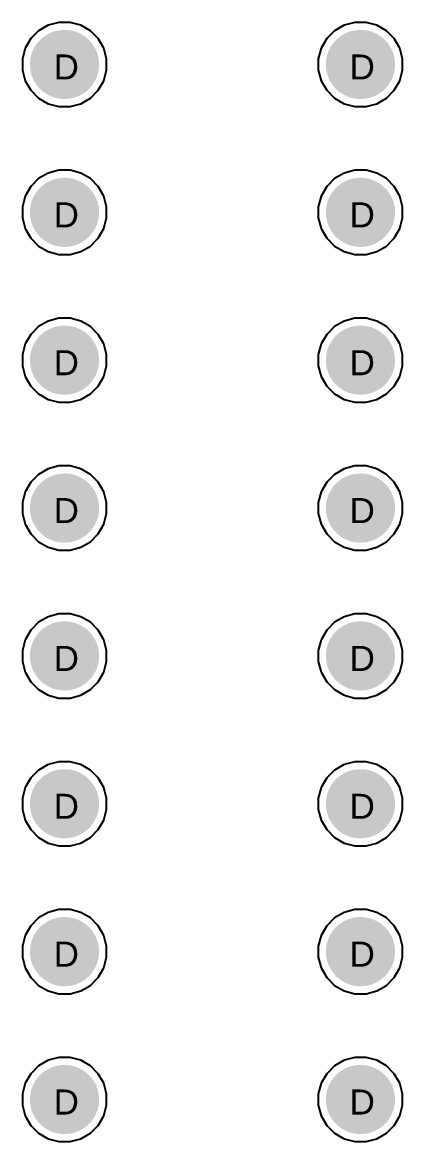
# Model space of a CAD drawing. Header units: inches. Extents: x 0 to 5379, y 0 to 5429.
# Drawn here: x 257.87 to 265.58, y 170.78 to 193.49 of the extents above; entities that cross this region are included whole.
import ezdxf

# ---------------------------------------------------------------- set-up
doc = ezdxf.new("R2010")
doc.units = ezdxf.units.IN
for name, color, linetype in [('Bottom Layer', 5, 'Continuous'), ('Bottom Solder', 6, 'Continuous'), ('Drill Drawing', 1, 'Continuous'), ('GND01', 16, 'Continuous'), ('GND02', 76, 'Continuous'), ('PWR', 156, 'Continuous'), ('SIG 01', 90, 'Continuous'), ('Top Layer', 1, 'Continuous'), ('Top Solder', 216, 'Continuous'), ('Via Holes', 16, 'Continuous')]:
    doc.layers.add(name, color=color, linetype=linetype)
doc.styles.add('Arial', font='', dxfattribs={"height": 0.2})
doc.styles.get('Arial').set_extended_font_data('Arial')

msp = doc.modelspace()

# ---------------------------------------------------------------- hatches: boundary and pattern name
at = {"layer": 'Bottom Layer'}
h = msp.add_hatch(color=5, dxfattribs=at)
edge = h.paths.add_edge_path()
edge.add_arc((258.727, 192.634), 0.6, 0, 360)
h = msp.add_hatch(color=5, dxfattribs=at)
edge = h.paths.add_edge_path()
edge.add_arc((264.727, 192.634), 0.6, 0, 360)
h = msp.add_hatch(color=5, dxfattribs=at)
edge = h.paths.add_edge_path()
edge.add_arc((258.727, 189.634), 0.6, 0, 360)
h = msp.add_hatch(color=5, dxfattribs=at)
edge = h.paths.add_edge_path()
edge.add_arc((264.727, 189.634), 0.6, 0, 360)
h = msp.add_hatch(color=5, dxfattribs=at)
edge = h.paths.add_edge_path()
edge.add_arc((258.727, 186.634), 0.6, 0, 360)
h = msp.add_hatch(color=5, dxfattribs=at)
edge = h.paths.add_edge_path()
edge.add_arc((264.727, 186.634), 0.6, 0, 360)
h = msp.add_hatch(color=5, dxfattribs=at)
edge = h.paths.add_edge_path()
edge.add_arc((258.727, 183.634), 0.6, 0, 360)
h = msp.add_hatch(color=5, dxfattribs=at)
edge = h.paths.add_edge_path()
edge.add_arc((264.727, 183.634), 0.6, 0, 360)
h = msp.add_hatch(color=5, dxfattribs=at)
edge = h.paths.add_edge_path()
edge.add_arc((258.727, 180.634), 0.6, 0, 360)
h = msp.add_hatch(color=5, dxfattribs=at)
edge = h.paths.add_edge_path()
edge.add_arc((264.727, 180.634), 0.6, 0, 360)
h = msp.add_hatch(color=5, dxfattribs=at)
edge = h.paths.add_edge_path()
edge.add_arc((258.727, 177.634), 0.6, 0, 360)
h = msp.add_hatch(color=5, dxfattribs=at)
edge = h.paths.add_edge_path()
edge.add_arc((264.727, 177.634), 0.6, 0, 360)
h = msp.add_hatch(color=5, dxfattribs=at)
edge = h.paths.add_edge_path()
edge.add_arc((258.727, 174.634), 0.6, 0, 360)
h = msp.add_hatch(color=5, dxfattribs=at)
edge = h.paths.add_edge_path()
edge.add_arc((264.727, 174.634), 0.6, 0, 360)
h = msp.add_hatch(color=5, dxfattribs=at)
edge = h.paths.add_edge_path()
edge.add_arc((258.727, 171.634), 0.6, 0, 360)
h = msp.add_hatch(color=5, dxfattribs=at)
edge = h.paths.add_edge_path()
edge.add_arc((264.727, 171.634), 0.6, 0, 360)
at = {"layer": 'Bottom Solder'}
h = msp.add_hatch(color=6, dxfattribs=at)
edge = h.paths.add_edge_path()
edge.add_arc((258.727, 192.634), 0.702, 0, 360)
h = msp.add_hatch(color=6, dxfattribs=at)
edge = h.paths.add_edge_path()
edge.add_arc((264.727, 192.634), 0.702, 0, 360)
h = msp.add_hatch(color=6, dxfattribs=at)
edge = h.paths.add_edge_path()
edge.add_arc((258.727, 189.634), 0.702, 0, 360)
h = msp.add_hatch(color=6, dxfattribs=at)
edge = h.paths.add_edge_path()
edge.add_arc((264.727, 189.634), 0.702, 0, 360)
h = msp.add_hatch(color=6, dxfattribs=at)
edge = h.paths.add_edge_path()
edge.add_arc((258.727, 186.634), 0.702, 0, 360)
h = msp.add_hatch(color=6, dxfattribs=at)
edge = h.paths.add_edge_path()
edge.add_arc((264.727, 186.634), 0.702, 0, 360)
h = msp.add_hatch(color=6, dxfattribs=at)
edge = h.paths.add_edge_path()
edge.add_arc((258.727, 183.634), 0.702, 0, 360)
h = msp.add_hatch(color=6, dxfattribs=at)
edge = h.paths.add_edge_path()
edge.add_arc((264.727, 183.634), 0.702, 0, 360)
h = msp.add_hatch(color=6, dxfattribs=at)
edge = h.paths.add_edge_path()
edge.add_arc((258.727, 180.634), 0.702, 0, 360)
h = msp.add_hatch(color=6, dxfattribs=at)
edge = h.paths.add_edge_path()
edge.add_arc((264.727, 180.634), 0.702, 0, 360)
h = msp.add_hatch(color=6, dxfattribs=at)
edge = h.paths.add_edge_path()
edge.add_arc((258.727, 177.634), 0.702, 0, 360)
h = msp.add_hatch(color=6, dxfattribs=at)
edge = h.paths.add_edge_path()
edge.add_arc((264.727, 177.634), 0.702, 0, 360)
h = msp.add_hatch(color=6, dxfattribs=at)
edge = h.paths.add_edge_path()
edge.add_arc((258.727, 174.634), 0.702, 0, 360)
h = msp.add_hatch(color=6, dxfattribs=at)
edge = h.paths.add_edge_path()
edge.add_arc((264.727, 174.634), 0.702, 0, 360)
h = msp.add_hatch(color=6, dxfattribs=at)
edge = h.paths.add_edge_path()
edge.add_arc((258.727, 171.634), 0.702, 0, 360)
h = msp.add_hatch(color=6, dxfattribs=at)
edge = h.paths.add_edge_path()
edge.add_arc((264.727, 171.634), 0.702, 0, 360)
at = {"layer": 'GND01'}
h = msp.add_hatch(color=16, dxfattribs=at)
edge = h.paths.add_edge_path()
edge.add_arc((258.727, 192.634), 0.6, 0, 360)
h = msp.add_hatch(color=16, dxfattribs=at)
edge = h.paths.add_edge_path()
edge.add_arc((264.727, 192.634), 0.6, 0, 360)
h = msp.add_hatch(color=16, dxfattribs=at)
edge = h.paths.add_edge_path()
edge.add_arc((258.727, 189.634), 0.6, 0, 360)
h = msp.add_hatch(color=16, dxfattribs=at)
edge = h.paths.add_edge_path()
edge.add_arc((264.727, 189.634), 0.6, 0, 360)
h = msp.add_hatch(color=16, dxfattribs=at)
edge = h.paths.add_edge_path()
edge.add_arc((258.727, 186.634), 0.6, 0, 360)
h = msp.add_hatch(color=16, dxfattribs=at)
edge = h.paths.add_edge_path()
edge.add_arc((264.727, 186.634), 0.6, 0, 360)
h = msp.add_hatch(color=16, dxfattribs=at)
edge = h.paths.add_edge_path()
edge.add_arc((258.727, 183.634), 0.6, 0, 360)
h = msp.add_hatch(color=16, dxfattribs=at)
edge = h.paths.add_edge_path()
edge.add_arc((264.727, 183.634), 0.6, 0, 360)
h = msp.add_hatch(color=16, dxfattribs=at)
edge = h.paths.add_edge_path()
edge.add_arc((258.727, 180.634), 0.6, 0, 360)
h = msp.add_hatch(color=16, dxfattribs=at)
edge = h.paths.add_edge_path()
edge.add_arc((264.727, 180.634), 0.6, 0, 360)
h = msp.add_hatch(color=16, dxfattribs=at)
edge = h.paths.add_edge_path()
edge.add_arc((258.727, 177.634), 0.6, 0, 360)
h = msp.add_hatch(color=16, dxfattribs=at)
edge = h.paths.add_edge_path()
edge.add_arc((264.727, 177.634), 0.6, 0, 360)
h = msp.add_hatch(color=16, dxfattribs=at)
edge = h.paths.add_edge_path()
edge.add_arc((258.727, 174.634), 0.6, 0, 360)
h = msp.add_hatch(color=16, dxfattribs=at)
edge = h.paths.add_edge_path()
edge.add_arc((264.727, 174.634), 0.6, 0, 360)
h = msp.add_hatch(color=16, dxfattribs=at)
edge = h.paths.add_edge_path()
edge.add_arc((258.727, 171.634), 0.6, 0, 360)
h = msp.add_hatch(color=16, dxfattribs=at)
edge = h.paths.add_edge_path()
edge.add_arc((264.727, 171.634), 0.6, 0, 360)
at = {"layer": 'GND02'}
h = msp.add_hatch(color=76, dxfattribs=at)
edge = h.paths.add_edge_path()
edge.add_arc((258.727, 192.634), 0.6, 0, 360)
h = msp.add_hatch(color=76, dxfattribs=at)
edge = h.paths.add_edge_path()
edge.add_arc((264.727, 192.634), 0.6, 0, 360)
h = msp.add_hatch(color=76, dxfattribs=at)
edge = h.paths.add_edge_path()
edge.add_arc((258.727, 189.634), 0.6, 0, 360)
h = msp.add_hatch(color=76, dxfattribs=at)
edge = h.paths.add_edge_path()
edge.add_arc((264.727, 189.634), 0.6, 0, 360)
h = msp.add_hatch(color=76, dxfattribs=at)
edge = h.paths.add_edge_path()
edge.add_arc((258.727, 186.634), 0.6, 0, 360)
h = msp.add_hatch(color=76, dxfattribs=at)
edge = h.paths.add_edge_path()
edge.add_arc((264.727, 186.634), 0.6, 0, 360)
h = msp.add_hatch(color=76, dxfattribs=at)
edge = h.paths.add_edge_path()
edge.add_arc((258.727, 183.634), 0.6, 0, 360)
h = msp.add_hatch(color=76, dxfattribs=at)
edge = h.paths.add_edge_path()
edge.add_arc((264.727, 183.634), 0.6, 0, 360)
h = msp.add_hatch(color=76, dxfattribs=at)
edge = h.paths.add_edge_path()
edge.add_arc((258.727, 180.634), 0.6, 0, 360)
h = msp.add_hatch(color=76, dxfattribs=at)
edge = h.paths.add_edge_path()
edge.add_arc((264.727, 180.634), 0.6, 0, 360)
h = msp.add_hatch(color=76, dxfattribs=at)
edge = h.paths.add_edge_path()
edge.add_arc((258.727, 177.634), 0.6, 0, 360)
h = msp.add_hatch(color=76, dxfattribs=at)
edge = h.paths.add_edge_path()
edge.add_arc((264.727, 177.634), 0.6, 0, 360)
h = msp.add_hatch(color=76, dxfattribs=at)
edge = h.paths.add_edge_path()
edge.add_arc((258.727, 174.634), 0.6, 0, 360)
h = msp.add_hatch(color=76, dxfattribs=at)
edge = h.paths.add_edge_path()
edge.add_arc((264.727, 174.634), 0.6, 0, 360)
h = msp.add_hatch(color=76, dxfattribs=at)
edge = h.paths.add_edge_path()
edge.add_arc((258.727, 171.634), 0.6, 0, 360)
h = msp.add_hatch(color=76, dxfattribs=at)
edge = h.paths.add_edge_path()
edge.add_arc((264.727, 171.634), 0.6, 0, 360)
at = {"layer": 'PWR'}
h = msp.add_hatch(color=156, dxfattribs=at)
edge = h.paths.add_edge_path()
edge.add_arc((258.727, 192.634), 0.6, 0, 360)
h = msp.add_hatch(color=156, dxfattribs=at)
edge = h.paths.add_edge_path()
edge.add_arc((264.727, 192.634), 0.6, 0, 360)
h = msp.add_hatch(color=156, dxfattribs=at)
edge = h.paths.add_edge_path()
edge.add_arc((258.727, 189.634), 0.6, 0, 360)
h = msp.add_hatch(color=156, dxfattribs=at)
edge = h.paths.add_edge_path()
edge.add_arc((264.727, 189.634), 0.6, 0, 360)
h = msp.add_hatch(color=156, dxfattribs=at)
edge = h.paths.add_edge_path()
edge.add_arc((258.727, 186.634), 0.6, 0, 360)
h = msp.add_hatch(color=156, dxfattribs=at)
edge = h.paths.add_edge_path()
edge.add_arc((264.727, 186.634), 0.6, 0, 360)
h = msp.add_hatch(color=156, dxfattribs=at)
edge = h.paths.add_edge_path()
edge.add_arc((258.727, 183.634), 0.6, 0, 360)
h = msp.add_hatch(color=156, dxfattribs=at)
edge = h.paths.add_edge_path()
edge.add_arc((264.727, 183.634), 0.6, 0, 360)
h = msp.add_hatch(color=156, dxfattribs=at)
edge = h.paths.add_edge_path()
edge.add_arc((258.727, 180.634), 0.6, 0, 360)
h = msp.add_hatch(color=156, dxfattribs=at)
edge = h.paths.add_edge_path()
edge.add_arc((264.727, 180.634), 0.6, 0, 360)
h = msp.add_hatch(color=156, dxfattribs=at)
edge = h.paths.add_edge_path()
edge.add_arc((258.727, 177.634), 0.6, 0, 360)
h = msp.add_hatch(color=156, dxfattribs=at)
edge = h.paths.add_edge_path()
edge.add_arc((264.727, 177.634), 0.6, 0, 360)
h = msp.add_hatch(color=156, dxfattribs=at)
edge = h.paths.add_edge_path()
edge.add_arc((258.727, 174.634), 0.6, 0, 360)
h = msp.add_hatch(color=156, dxfattribs=at)
edge = h.paths.add_edge_path()
edge.add_arc((264.727, 174.634), 0.6, 0, 360)
h = msp.add_hatch(color=156, dxfattribs=at)
edge = h.paths.add_edge_path()
edge.add_arc((258.727, 171.634), 0.6, 0, 360)
h = msp.add_hatch(color=156, dxfattribs=at)
edge = h.paths.add_edge_path()
edge.add_arc((264.727, 171.634), 0.6, 0, 360)
at = {"layer": 'SIG 01'}
h = msp.add_hatch(color=90, dxfattribs=at)
edge = h.paths.add_edge_path()
edge.add_arc((258.727, 192.634), 0.6, 0, 360)
h = msp.add_hatch(color=90, dxfattribs=at)
edge = h.paths.add_edge_path()
edge.add_arc((264.727, 192.634), 0.6, 0, 360)
h = msp.add_hatch(color=90, dxfattribs=at)
edge = h.paths.add_edge_path()
edge.add_arc((258.727, 189.634), 0.6, 0, 360)
h = msp.add_hatch(color=90, dxfattribs=at)
edge = h.paths.add_edge_path()
edge.add_arc((264.727, 189.634), 0.6, 0, 360)
h = msp.add_hatch(color=90, dxfattribs=at)
edge = h.paths.add_edge_path()
edge.add_arc((258.727, 186.634), 0.6, 0, 360)
h = msp.add_hatch(color=90, dxfattribs=at)
edge = h.paths.add_edge_path()
edge.add_arc((264.727, 186.634), 0.6, 0, 360)
h = msp.add_hatch(color=90, dxfattribs=at)
edge = h.paths.add_edge_path()
edge.add_arc((258.727, 183.634), 0.6, 0, 360)
h = msp.add_hatch(color=90, dxfattribs=at)
edge = h.paths.add_edge_path()
edge.add_arc((264.727, 183.634), 0.6, 0, 360)
h = msp.add_hatch(color=90, dxfattribs=at)
edge = h.paths.add_edge_path()
edge.add_arc((258.727, 180.634), 0.6, 0, 360)
h = msp.add_hatch(color=90, dxfattribs=at)
edge = h.paths.add_edge_path()
edge.add_arc((264.727, 180.634), 0.6, 0, 360)
h = msp.add_hatch(color=90, dxfattribs=at)
edge = h.paths.add_edge_path()
edge.add_arc((258.727, 177.634), 0.6, 0, 360)
h = msp.add_hatch(color=90, dxfattribs=at)
edge = h.paths.add_edge_path()
edge.add_arc((264.727, 177.634), 0.6, 0, 360)
h = msp.add_hatch(color=90, dxfattribs=at)
edge = h.paths.add_edge_path()
edge.add_arc((258.727, 174.634), 0.6, 0, 360)
h = msp.add_hatch(color=90, dxfattribs=at)
edge = h.paths.add_edge_path()
edge.add_arc((264.727, 174.634), 0.6, 0, 360)
h = msp.add_hatch(color=90, dxfattribs=at)
edge = h.paths.add_edge_path()
edge.add_arc((258.727, 171.634), 0.6, 0, 360)
h = msp.add_hatch(color=90, dxfattribs=at)
edge = h.paths.add_edge_path()
edge.add_arc((264.727, 171.634), 0.6, 0, 360)
at = {"layer": 'Top Layer'}
h = msp.add_hatch(color=1, dxfattribs=at)
edge = h.paths.add_edge_path()
edge.add_arc((258.727, 192.634), 0.6, 0, 360)
h = msp.add_hatch(color=1, dxfattribs=at)
edge = h.paths.add_edge_path()
edge.add_arc((264.727, 192.634), 0.6, 0, 360)
h = msp.add_hatch(color=1, dxfattribs=at)
edge = h.paths.add_edge_path()
edge.add_arc((258.727, 189.634), 0.6, 0, 360)
h = msp.add_hatch(color=1, dxfattribs=at)
edge = h.paths.add_edge_path()
edge.add_arc((264.727, 189.634), 0.6, 0, 360)
h = msp.add_hatch(color=1, dxfattribs=at)
edge = h.paths.add_edge_path()
edge.add_arc((258.727, 186.634), 0.6, 0, 360)
h = msp.add_hatch(color=1, dxfattribs=at)
edge = h.paths.add_edge_path()
edge.add_arc((264.727, 186.634), 0.6, 0, 360)
h = msp.add_hatch(color=1, dxfattribs=at)
edge = h.paths.add_edge_path()
edge.add_arc((258.727, 183.634), 0.6, 0, 360)
h = msp.add_hatch(color=1, dxfattribs=at)
edge = h.paths.add_edge_path()
edge.add_arc((264.727, 183.634), 0.6, 0, 360)
h = msp.add_hatch(color=1, dxfattribs=at)
edge = h.paths.add_edge_path()
edge.add_arc((258.727, 180.634), 0.6, 0, 360)
h = msp.add_hatch(color=1, dxfattribs=at)
edge = h.paths.add_edge_path()
edge.add_arc((264.727, 180.634), 0.6, 0, 360)
h = msp.add_hatch(color=1, dxfattribs=at)
edge = h.paths.add_edge_path()
edge.add_arc((258.727, 177.634), 0.6, 0, 360)
h = msp.add_hatch(color=1, dxfattribs=at)
edge = h.paths.add_edge_path()
edge.add_arc((264.727, 177.634), 0.6, 0, 360)
h = msp.add_hatch(color=1, dxfattribs=at)
edge = h.paths.add_edge_path()
edge.add_arc((258.727, 174.634), 0.6, 0, 360)
h = msp.add_hatch(color=1, dxfattribs=at)
edge = h.paths.add_edge_path()
edge.add_arc((264.727, 174.634), 0.6, 0, 360)
h = msp.add_hatch(color=1, dxfattribs=at)
edge = h.paths.add_edge_path()
edge.add_arc((258.727, 171.634), 0.6, 0, 360)
h = msp.add_hatch(color=1, dxfattribs=at)
edge = h.paths.add_edge_path()
edge.add_arc((264.727, 171.634), 0.6, 0, 360)
at = {"layer": 'Top Solder'}
h = msp.add_hatch(color=216, dxfattribs=at)
edge = h.paths.add_edge_path()
edge.add_arc((258.727, 192.634), 0.702, 0, 360)
h = msp.add_hatch(color=216, dxfattribs=at)
edge = h.paths.add_edge_path()
edge.add_arc((264.727, 192.634), 0.702, 0, 360)
h = msp.add_hatch(color=216, dxfattribs=at)
edge = h.paths.add_edge_path()
edge.add_arc((258.727, 189.634), 0.702, 0, 360)
h = msp.add_hatch(color=216, dxfattribs=at)
edge = h.paths.add_edge_path()
edge.add_arc((264.727, 189.634), 0.702, 0, 360)
h = msp.add_hatch(color=216, dxfattribs=at)
edge = h.paths.add_edge_path()
edge.add_arc((258.727, 186.634), 0.702, 0, 360)
h = msp.add_hatch(color=216, dxfattribs=at)
edge = h.paths.add_edge_path()
edge.add_arc((264.727, 186.634), 0.702, 0, 360)
h = msp.add_hatch(color=216, dxfattribs=at)
edge = h.paths.add_edge_path()
edge.add_arc((258.727, 183.634), 0.702, 0, 360)
h = msp.add_hatch(color=216, dxfattribs=at)
edge = h.paths.add_edge_path()
edge.add_arc((264.727, 183.634), 0.702, 0, 360)
h = msp.add_hatch(color=216, dxfattribs=at)
edge = h.paths.add_edge_path()
edge.add_arc((258.727, 180.634), 0.702, 0, 360)
h = msp.add_hatch(color=216, dxfattribs=at)
edge = h.paths.add_edge_path()
edge.add_arc((264.727, 180.634), 0.702, 0, 360)
h = msp.add_hatch(color=216, dxfattribs=at)
edge = h.paths.add_edge_path()
edge.add_arc((258.727, 177.634), 0.702, 0, 360)
h = msp.add_hatch(color=216, dxfattribs=at)
edge = h.paths.add_edge_path()
edge.add_arc((264.727, 177.634), 0.702, 0, 360)
h = msp.add_hatch(color=216, dxfattribs=at)
edge = h.paths.add_edge_path()
edge.add_arc((258.727, 174.634), 0.702, 0, 360)
h = msp.add_hatch(color=216, dxfattribs=at)
edge = h.paths.add_edge_path()
edge.add_arc((264.727, 174.634), 0.702, 0, 360)
h = msp.add_hatch(color=216, dxfattribs=at)
edge = h.paths.add_edge_path()
edge.add_arc((258.727, 171.634), 0.702, 0, 360)
h = msp.add_hatch(color=216, dxfattribs=at)
edge = h.paths.add_edge_path()
edge.add_arc((264.727, 171.634), 0.702, 0, 360)
at = {"layer": 'Via Holes'}
h = msp.add_hatch(color=7, dxfattribs=at)
edge = h.paths.add_edge_path()
edge.add_arc((258.727, 192.634), 0.35, 0, 360)
h = msp.add_hatch(color=7, dxfattribs=at)
edge = h.paths.add_edge_path()
edge.add_arc((264.727, 192.634), 0.35, 0, 360)
h = msp.add_hatch(color=7, dxfattribs=at)
edge = h.paths.add_edge_path()
edge.add_arc((258.727, 189.634), 0.35, 0, 360)
h = msp.add_hatch(color=7, dxfattribs=at)
edge = h.paths.add_edge_path()
edge.add_arc((264.727, 189.634), 0.35, 0, 360)
h = msp.add_hatch(color=7, dxfattribs=at)
edge = h.paths.add_edge_path()
edge.add_arc((258.727, 186.634), 0.35, 0, 360)
h = msp.add_hatch(color=7, dxfattribs=at)
edge = h.paths.add_edge_path()
edge.add_arc((264.727, 186.634), 0.35, 0, 360)
h = msp.add_hatch(color=7, dxfattribs=at)
edge = h.paths.add_edge_path()
edge.add_arc((258.727, 183.634), 0.35, 0, 360)
h = msp.add_hatch(color=7, dxfattribs=at)
edge = h.paths.add_edge_path()
edge.add_arc((264.727, 183.634), 0.35, 0, 360)
h = msp.add_hatch(color=7, dxfattribs=at)
edge = h.paths.add_edge_path()
edge.add_arc((258.727, 180.634), 0.35, 0, 360)
h = msp.add_hatch(color=7, dxfattribs=at)
edge = h.paths.add_edge_path()
edge.add_arc((264.727, 180.634), 0.35, 0, 360)
h = msp.add_hatch(color=7, dxfattribs=at)
edge = h.paths.add_edge_path()
edge.add_arc((258.727, 177.634), 0.35, 0, 360)
h = msp.add_hatch(color=7, dxfattribs=at)
edge = h.paths.add_edge_path()
edge.add_arc((264.727, 177.634), 0.35, 0, 360)
h = msp.add_hatch(color=7, dxfattribs=at)
edge = h.paths.add_edge_path()
edge.add_arc((258.727, 174.634), 0.35, 0, 360)
h = msp.add_hatch(color=7, dxfattribs=at)
edge = h.paths.add_edge_path()
edge.add_arc((264.727, 174.634), 0.35, 0, 360)
h = msp.add_hatch(color=7, dxfattribs=at)
edge = h.paths.add_edge_path()
edge.add_arc((258.727, 171.634), 0.35, 0, 360)
h = msp.add_hatch(color=7, dxfattribs=at)
edge = h.paths.add_edge_path()
edge.add_arc((264.727, 171.634), 0.35, 0, 360)

# ---------------------------------------------------------------- linework, layer by layer
at = {"layer": 'PWR'}
for p, q in [((258.615, 193.488), (258.398, 193.429)), ((258.84, 193.488), (258.615, 193.488)), ((259.057, 193.429), (258.84, 193.488)), ((264.615, 193.488), (264.398, 193.429)), ((264.84, 193.488), (264.615, 193.488)), ((265.057, 193.429), (264.84, 193.488)), ((258.203, 193.317), (258.044, 193.158)), ((258.398, 193.429), (258.203, 193.317)), ((259.252, 193.317), (259.057, 193.429)), ((259.411, 193.158), (259.252, 193.317)), ((264.203, 193.317), (264.044, 193.158)), ((264.398, 193.429), (264.203, 193.317)), ((265.252, 193.317), (265.057, 193.429)), ((265.411, 193.158), (265.252, 193.317)), ((258.044, 193.158), (257.932, 192.963)), ((259.523, 192.963), (259.411, 193.158)), ((264.044, 193.158), (263.932, 192.963)), ((265.523, 192.963), (265.411, 193.158)), ((257.932, 192.963), (257.873, 192.746)), ((259.581, 192.746), (259.523, 192.963)), ((263.932, 192.963), (263.873, 192.746)), ((265.581, 192.746), (265.523, 192.963)), ((257.873, 192.746), (257.873, 192.521)), ((259.581, 192.521), (259.581, 192.746)), ((263.873, 192.746), (263.873, 192.521)), ((265.581, 192.521), (265.581, 192.746)), ((257.873, 192.521), (257.932, 192.304)), ((259.523, 192.304), (259.581, 192.521)), ((263.873, 192.521), (263.932, 192.304)), ((265.523, 192.304), (265.581, 192.521)), ((257.932, 192.304), (258.044, 192.109)), ((259.411, 192.109), (259.523, 192.304)), ((263.932, 192.304), (264.044, 192.109)), ((265.411, 192.109), (265.523, 192.304)), ((258.044, 192.109), (258.203, 191.95)), ((258.203, 191.95), (258.398, 191.838)), ((259.057, 191.838), (259.252, 191.95)), ((259.252, 191.95), (259.411, 192.109)), ((264.044, 192.109), (264.203, 191.95)), ((264.203, 191.95), (264.398, 191.838)), ((265.057, 191.838), (265.252, 191.95)), ((265.252, 191.95), (265.411, 192.109)), ((258.398, 191.838), (258.615, 191.78)), ((258.615, 191.78), (258.84, 191.78)), ((258.84, 191.78), (259.057, 191.838)), ((264.398, 191.838), (264.615, 191.78)), ((264.615, 191.78), (264.84, 191.78)), ((264.84, 191.78), (265.057, 191.838)), ((258.203, 190.317), (258.044, 190.158)), ((258.398, 190.429), (258.203, 190.317)), ((258.615, 190.488), (258.398, 190.429)), ((258.84, 190.488), (258.615, 190.488)), ((259.057, 190.429), (258.84, 190.488)), ((259.252, 190.317), (259.057, 190.429)), ((259.411, 190.158), (259.252, 190.317)), ((264.203, 190.317), (264.044, 190.158)), ((264.398, 190.429), (264.203, 190.317)), ((264.615, 190.488), (264.398, 190.429)), ((264.84, 190.488), (264.615, 190.488)), ((265.057, 190.429), (264.84, 190.488)), ((265.252, 190.317), (265.057, 190.429)), ((265.411, 190.158), (265.252, 190.317)), ((258.044, 190.158), (257.932, 189.963)), ((259.523, 189.963), (259.411, 190.158)), ((264.044, 190.158), (263.932, 189.963)), ((265.523, 189.963), (265.411, 190.158)), ((257.932, 189.963), (257.873, 189.746)), ((259.581, 189.746), (259.523, 189.963)), ((263.932, 189.963), (263.873, 189.746)), ((265.581, 189.746), (265.523, 189.963)), ((257.873, 189.746), (257.873, 189.521)), ((259.581, 189.521), (259.581, 189.746)), ((263.873, 189.746), (263.873, 189.521)), ((265.581, 189.521), (265.581, 189.746)), ((257.873, 189.521), (257.932, 189.304)), ((259.523, 189.304), (259.581, 189.521)), ((263.873, 189.521), (263.932, 189.304)), ((265.523, 189.304), (265.581, 189.521)), ((257.932, 189.304), (258.044, 189.109)), ((259.411, 189.109), (259.523, 189.304)), ((263.932, 189.304), (264.044, 189.109)), ((265.411, 189.109), (265.523, 189.304)), ((258.044, 189.109), (258.203, 188.95)), ((258.203, 188.95), (258.398, 188.838)), ((259.057, 188.838), (259.252, 188.95)), ((259.252, 188.95), (259.411, 189.109)), ((264.044, 189.109), (264.203, 188.95)), ((264.203, 188.95), (264.398, 188.838)), ((265.057, 188.838), (265.252, 188.95)), ((265.252, 188.95), (265.411, 189.109)), ((258.398, 188.838), (258.615, 188.78)), ((258.615, 188.78), (258.84, 188.78)), ((258.84, 188.78), (259.057, 188.838)), ((264.398, 188.838), (264.615, 188.78)), ((264.615, 188.78), (264.84, 188.78)), ((264.84, 188.78), (265.057, 188.838)), ((258.398, 187.429), (258.203, 187.317)), ((258.615, 187.488), (258.398, 187.429)), ((258.84, 187.488), (258.615, 187.488)), ((259.057, 187.429), (258.84, 187.488)), ((259.252, 187.317), (259.057, 187.429)), ((264.398, 187.429), (264.203, 187.317)), ((264.615, 187.488), (264.398, 187.429)), ((264.84, 187.488), (264.615, 187.488)), ((265.057, 187.429), (264.84, 187.488)), ((265.252, 187.317), (265.057, 187.429)), ((258.044, 187.158), (257.932, 186.963)), ((258.203, 187.317), (258.044, 187.158)), ((259.411, 187.158), (259.252, 187.317)), ((259.523, 186.963), (259.411, 187.158)), ((264.044, 187.158), (263.932, 186.963)), ((264.203, 187.317), (264.044, 187.158)), ((265.411, 187.158), (265.252, 187.317)), ((265.523, 186.963), (265.411, 187.158)), ((257.932, 186.963), (257.873, 186.746)), ((259.581, 186.746), (259.523, 186.963)), ((263.932, 186.963), (263.873, 186.746)), ((265.581, 186.746), (265.523, 186.963)), ((257.873, 186.746), (257.873, 186.521)), ((259.581, 186.521), (259.581, 186.746)), ((263.873, 186.746), (263.873, 186.521)), ((265.581, 186.521), (265.581, 186.746)), ((257.873, 186.521), (257.932, 186.304)), ((259.523, 186.304), (259.581, 186.521)), ((263.873, 186.521), (263.932, 186.304)), ((265.523, 186.304), (265.581, 186.521)), ((257.932, 186.304), (258.044, 186.109)), ((259.411, 186.109), (259.523, 186.304)), ((263.932, 186.304), (264.044, 186.109)), ((265.411, 186.109), (265.523, 186.304)), ((258.044, 186.109), (258.203, 185.95)), ((259.252, 185.95), (259.411, 186.109)), ((264.044, 186.109), (264.203, 185.95)), ((265.252, 185.95), (265.411, 186.109)), ((258.203, 185.95), (258.398, 185.838)), ((258.398, 185.838), (258.615, 185.78)), ((258.615, 185.78), (258.84, 185.78)), ((258.84, 185.78), (259.057, 185.838)), ((259.057, 185.838), (259.252, 185.95)), ((264.203, 185.95), (264.398, 185.838)), ((264.398, 185.838), (264.615, 185.78)), ((264.615, 185.78), (264.84, 185.78)), ((264.84, 185.78), (265.057, 185.838)), ((265.057, 185.838), (265.252, 185.95)), ((258.398, 184.429), (258.203, 184.317)), ((258.615, 184.488), (258.398, 184.429)), ((258.84, 184.488), (258.615, 184.488)), ((259.057, 184.429), (258.84, 184.488)), ((259.252, 184.317), (259.057, 184.429)), ((264.398, 184.429), (264.203, 184.317)), ((264.615, 184.488), (264.398, 184.429)), ((264.84, 184.488), (264.615, 184.488)), ((265.057, 184.429), (264.84, 184.488)), ((265.252, 184.317), (265.057, 184.429)), ((258.203, 184.317), (258.044, 184.158)), ((259.411, 184.158), (259.252, 184.317)), ((264.203, 184.317), (264.044, 184.158)), ((265.411, 184.158), (265.252, 184.317)), ((257.932, 183.963), (257.873, 183.746)), ((258.044, 184.158), (257.932, 183.963)), ((259.523, 183.963), (259.411, 184.158)), ((259.581, 183.746), (259.523, 183.963)), ((263.932, 183.963), (263.873, 183.746)), ((264.044, 184.158), (263.932, 183.963)), ((265.523, 183.963), (265.411, 184.158)), ((265.581, 183.746), (265.523, 183.963)), ((257.873, 183.746), (257.873, 183.521)), ((259.581, 183.521), (259.581, 183.746)), ((263.873, 183.746), (263.873, 183.521)), ((265.581, 183.521), (265.581, 183.746)), ((257.873, 183.521), (257.932, 183.304)), ((259.523, 183.304), (259.581, 183.521)), ((263.873, 183.521), (263.932, 183.304)), ((265.523, 183.304), (265.581, 183.521)), ((257.932, 183.304), (258.044, 183.109)), ((259.411, 183.109), (259.523, 183.304)), ((263.932, 183.304), (264.044, 183.109)), ((265.411, 183.109), (265.523, 183.304)), ((258.044, 183.109), (258.203, 182.95)), ((259.252, 182.95), (259.411, 183.109)), ((264.044, 183.109), (264.203, 182.95)), ((265.252, 182.95), (265.411, 183.109)), ((258.203, 182.95), (258.398, 182.838)), ((258.398, 182.838), (258.615, 182.78)), ((258.84, 182.78), (259.057, 182.838)), ((259.057, 182.838), (259.252, 182.95)), ((264.203, 182.95), (264.398, 182.838)), ((264.398, 182.838), (264.615, 182.78)), ((264.84, 182.78), (265.057, 182.838)), ((265.057, 182.838), (265.252, 182.95)), ((258.615, 182.78), (258.84, 182.78)), ((264.615, 182.78), (264.84, 182.78)), ((258.615, 181.488), (258.398, 181.429)), ((258.84, 181.488), (258.615, 181.488)), ((259.057, 181.429), (258.84, 181.488)), ((264.615, 181.488), (264.398, 181.429)), ((264.84, 181.488), (264.615, 181.488)), ((265.057, 181.429), (264.84, 181.488)), ((258.203, 181.317), (258.044, 181.158)), ((258.398, 181.429), (258.203, 181.317)), ((259.252, 181.317), (259.057, 181.429)), ((259.411, 181.158), (259.252, 181.317)), ((264.203, 181.317), (264.044, 181.158)), ((264.398, 181.429), (264.203, 181.317)), ((265.252, 181.317), (265.057, 181.429)), ((265.411, 181.158), (265.252, 181.317)), ((258.044, 181.158), (257.932, 180.963)), ((259.523, 180.963), (259.411, 181.158)), ((264.044, 181.158), (263.932, 180.963)), ((265.523, 180.963), (265.411, 181.158)), ((257.932, 180.963), (257.873, 180.746)), ((259.581, 180.746), (259.523, 180.963)), ((263.932, 180.963), (263.873, 180.746)), ((265.581, 180.746), (265.523, 180.963)), ((257.873, 180.746), (257.873, 180.521)), ((259.581, 180.521), (259.581, 180.746)), ((263.873, 180.746), (263.873, 180.521)), ((265.581, 180.521), (265.581, 180.746)), ((257.873, 180.521), (257.932, 180.304)), ((257.932, 180.304), (258.044, 180.109)), ((259.411, 180.109), (259.523, 180.304)), ((259.523, 180.304), (259.581, 180.521)), ((263.873, 180.521), (263.932, 180.304)), ((263.932, 180.304), (264.044, 180.109)), ((265.411, 180.109), (265.523, 180.304)), ((265.523, 180.304), (265.581, 180.521)), ((258.044, 180.109), (258.203, 179.95)), ((259.252, 179.95), (259.411, 180.109)), ((264.044, 180.109), (264.203, 179.95)), ((265.252, 179.95), (265.411, 180.109)), ((258.203, 179.95), (258.398, 179.838)), ((259.057, 179.838), (259.252, 179.95)), ((264.203, 179.95), (264.398, 179.838)), ((265.057, 179.838), (265.252, 179.95)), ((258.398, 179.838), (258.615, 179.78)), ((258.615, 179.78), (258.84, 179.78)), ((258.84, 179.78), (259.057, 179.838)), ((264.398, 179.838), (264.615, 179.78)), ((264.615, 179.78), (264.84, 179.78)), ((264.84, 179.78), (265.057, 179.838)), ((258.615, 178.488), (258.398, 178.429)), ((258.84, 178.488), (258.615, 178.488)), ((259.057, 178.429), (258.84, 178.488)), ((264.615, 178.488), (264.398, 178.429)), ((264.84, 178.488), (264.615, 178.488)), ((265.057, 178.429), (264.84, 178.488)), ((258.203, 178.317), (258.044, 178.158)), ((258.398, 178.429), (258.203, 178.317)), ((259.252, 178.317), (259.057, 178.429)), ((259.411, 178.158), (259.252, 178.317)), ((264.203, 178.317), (264.044, 178.158)), ((264.398, 178.429), (264.203, 178.317)), ((265.252, 178.317), (265.057, 178.429)), ((265.411, 178.158), (265.252, 178.317)), ((258.044, 178.158), (257.932, 177.963)), ((259.523, 177.963), (259.411, 178.158)), ((264.044, 178.158), (263.932, 177.963)), ((265.523, 177.963), (265.411, 178.158)), ((257.932, 177.963), (257.873, 177.746)), ((259.581, 177.746), (259.523, 177.963)), ((263.932, 177.963), (263.873, 177.746)), ((265.581, 177.746), (265.523, 177.963)), ((257.873, 177.746), (257.873, 177.521)), ((259.581, 177.521), (259.581, 177.746)), ((263.873, 177.746), (263.873, 177.521)), ((265.581, 177.521), (265.581, 177.746)), ((257.873, 177.521), (257.932, 177.304)), ((259.523, 177.304), (259.581, 177.521)), ((263.873, 177.521), (263.932, 177.304)), ((265.523, 177.304), (265.581, 177.521)), ((257.932, 177.304), (258.044, 177.109)), ((259.411, 177.109), (259.523, 177.304)), ((263.932, 177.304), (264.044, 177.109)), ((265.411, 177.109), (265.523, 177.304)), ((258.044, 177.109), (258.203, 176.95)), ((258.203, 176.95), (258.398, 176.838)), ((259.057, 176.838), (259.252, 176.95)), ((259.252, 176.95), (259.411, 177.109)), ((264.044, 177.109), (264.203, 176.95)), ((264.203, 176.95), (264.398, 176.838)), ((265.057, 176.838), (265.252, 176.95)), ((265.252, 176.95), (265.411, 177.109)), ((258.398, 176.838), (258.615, 176.78)), ((258.615, 176.78), (258.84, 176.78)), ((258.84, 176.78), (259.057, 176.838)), ((264.398, 176.838), (264.615, 176.78)), ((264.615, 176.78), (264.84, 176.78)), ((264.84, 176.78), (265.057, 176.838)), ((258.203, 175.317), (258.044, 175.158)), ((258.398, 175.429), (258.203, 175.317)), ((258.615, 175.488), (258.398, 175.429)), ((258.84, 175.488), (258.615, 175.488)), ((259.057, 175.429), (258.84, 175.488)), ((259.252, 175.317), (259.057, 175.429)), ((259.411, 175.158), (259.252, 175.317)), ((264.203, 175.317), (264.044, 175.158)), ((264.398, 175.429), (264.203, 175.317)), ((264.615, 175.488), (264.398, 175.429)), ((264.84, 175.488), (264.615, 175.488)), ((265.057, 175.429), (264.84, 175.488)), ((265.252, 175.317), (265.057, 175.429)), ((265.411, 175.158), (265.252, 175.317)), ((258.044, 175.158), (257.932, 174.963)), ((259.523, 174.963), (259.411, 175.158)), ((264.044, 175.158), (263.932, 174.963)), ((265.523, 174.963), (265.411, 175.158)), ((257.932, 174.963), (257.873, 174.746)), ((259.581, 174.746), (259.523, 174.963)), ((263.932, 174.963), (263.873, 174.746)), ((265.581, 174.746), (265.523, 174.963)), ((257.873, 174.746), (257.873, 174.521)), ((259.581, 174.521), (259.581, 174.746)), ((263.873, 174.746), (263.873, 174.521)), ((265.581, 174.521), (265.581, 174.746)), ((257.873, 174.521), (257.932, 174.304)), ((259.523, 174.304), (259.581, 174.521)), ((263.873, 174.521), (263.932, 174.304)), ((265.523, 174.304), (265.581, 174.521)), ((257.932, 174.304), (258.044, 174.109)), ((259.411, 174.109), (259.523, 174.304)), ((263.932, 174.304), (264.044, 174.109)), ((265.411, 174.109), (265.523, 174.304)), ((258.044, 174.109), (258.203, 173.95)), ((258.203, 173.95), (258.398, 173.838)), ((259.057, 173.838), (259.252, 173.95)), ((259.252, 173.95), (259.411, 174.109)), ((264.044, 174.109), (264.203, 173.95)), ((264.203, 173.95), (264.398, 173.838)), ((265.057, 173.838), (265.252, 173.95)), ((265.252, 173.95), (265.411, 174.109)), ((258.398, 173.838), (258.615, 173.78)), ((258.615, 173.78), (258.84, 173.78)), ((258.84, 173.78), (259.057, 173.838)), ((264.398, 173.838), (264.615, 173.78)), ((264.615, 173.78), (264.84, 173.78)), ((264.84, 173.78), (265.057, 173.838)), ((258.398, 172.429), (258.203, 172.317)), ((258.615, 172.488), (258.398, 172.429)), ((258.84, 172.488), (258.615, 172.488)), ((259.057, 172.429), (258.84, 172.488)), ((259.252, 172.317), (259.057, 172.429)), ((264.398, 172.429), (264.203, 172.317)), ((264.615, 172.488), (264.398, 172.429)), ((264.84, 172.488), (264.615, 172.488)), ((265.057, 172.429), (264.84, 172.488)), ((265.252, 172.317), (265.057, 172.429)), ((258.044, 172.158), (257.932, 171.963)), ((258.203, 172.317), (258.044, 172.158)), ((259.411, 172.158), (259.252, 172.317)), ((259.523, 171.963), (259.411, 172.158)), ((264.044, 172.158), (263.932, 171.963)), ((264.203, 172.317), (264.044, 172.158)), ((265.411, 172.158), (265.252, 172.317)), ((265.523, 171.963), (265.411, 172.158)), ((257.932, 171.963), (257.873, 171.746)), ((259.581, 171.746), (259.523, 171.963)), ((263.932, 171.963), (263.873, 171.746)), ((265.581, 171.746), (265.523, 171.963)), ((257.873, 171.746), (257.873, 171.521)), ((259.581, 171.521), (259.581, 171.746)), ((263.873, 171.746), (263.873, 171.521)), ((265.581, 171.521), (265.581, 171.746)), ((257.873, 171.521), (257.932, 171.304)), ((259.523, 171.304), (259.581, 171.521)), ((263.873, 171.521), (263.932, 171.304)), ((265.523, 171.304), (265.581, 171.521)), ((257.932, 171.304), (258.044, 171.109)), ((259.411, 171.109), (259.523, 171.304)), ((263.932, 171.304), (264.044, 171.109)), ((265.411, 171.109), (265.523, 171.304)), ((258.044, 171.109), (258.203, 170.95)), ((259.252, 170.95), (259.411, 171.109)), ((264.044, 171.109), (264.203, 170.95)), ((265.252, 170.95), (265.411, 171.109)), ((258.203, 170.95), (258.398, 170.838)), ((258.398, 170.838), (258.615, 170.78)), ((258.615, 170.78), (258.84, 170.78)), ((258.84, 170.78), (259.057, 170.838)), ((259.057, 170.838), (259.252, 170.95)), ((264.203, 170.95), (264.398, 170.838)), ((264.398, 170.838), (264.615, 170.78)), ((264.615, 170.78), (264.84, 170.78)), ((264.84, 170.78), (265.057, 170.838)), ((265.057, 170.838), (265.252, 170.95))]:
    msp.add_line(p, q, dxfattribs=at)

# ---------------------------------------------------------------- texts
at = {"layer": 'Drill Drawing', "style": 'Arial'}
for p in [(258.507, 192.329), (264.507, 192.329), (258.507, 189.329), (264.507, 189.329), (258.507, 186.329), (264.507, 186.329), (258.507, 183.329), (264.507, 183.329), (258.507, 180.329), (264.507, 180.329), (258.507, 177.329), (264.507, 177.329), (258.507, 174.329), (264.507, 174.329), (258.507, 171.329), (264.507, 171.329)]:
    msp.add_text('D', height=0.508, dxfattribs=at).set_placement(p)

doc.saveas('drawing.dxf')
